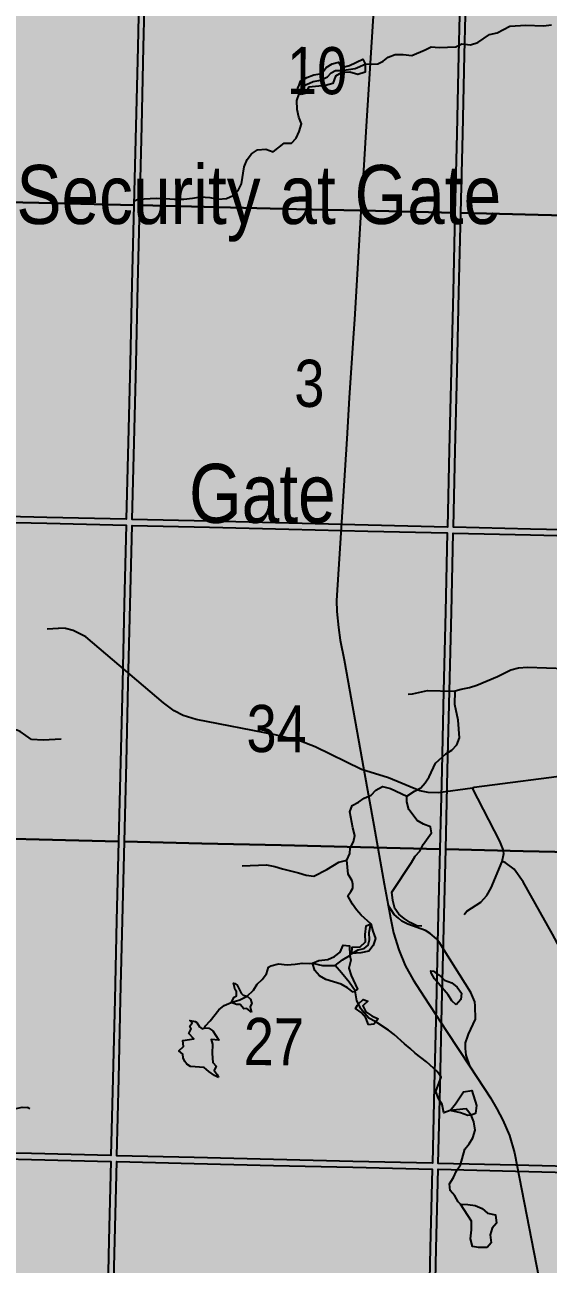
# Model space of a CAD drawing. Extents: x 406396 to 410344, y 6062839 to 6066265.
# Drawn here: x 409196.6 to 409285.2, y 6063803.4 to 6064013.3 of the extents above; entities that cross this region are included whole.
import ezdxf

# ---------------------------------------------------------------- set-up
doc = ezdxf.new("R2010")
doc.units = 0
doc.header["$LTSCALE"] = 5
doc.linetypes.add('DASHED2', pattern=[9.525, 6.35, -3.175])
for name, color, linetype in [('39', 28, 'Continuous'), ('P-PROPOSED', 10, 'Continuous'), ('Quarters', 8, 'Continuous'), ('RoadSeg', 57, 'DASHED2'), ('ROUTE-MAP-HWY', 2, 'Continuous'), ('T-WATER', 160, 'Continuous')]:
    doc.layers.add(name, color=color, linetype=linetype)
doc.layers.add('ROUTE-MAP-BACKGROUND-H', color=7, linetype='Continuous', true_color=0xf0ebff)
doc.styles.add('120', font='ARIALN.TTF', dxfattribs={"height": 13})
doc.styles.add('80', font='ARIALN.TTF', dxfattribs={"height": 10})
doc.linetypes.add('TRACKS', pattern='A,3.81,[130,ltypeshp1.shx,S=6.35,R=0,X=0,Y=0],3.81', length=7.62)

# ---------------------------------------------------------------- blocks, each defined once
blk = doc.blocks.new('*U427')
at = {"color": 1, "flags": 128}
blk.add_lwpolyline([(-517.6, -51.81, 0, 7.5, 0), (0, 0, 0, 0, 0)], format="xyseb", dxfattribs=at)
at = {"color": 1, "style": '80'}
blk.add_attdef('ENTER_TEXT_001', (-26.85, -4.92), '', height=10, dxfattribs=at)
blk = doc.blocks.new('*U429')
h = blk.add_hatch(color=255)
edge = h.paths.add_edge_path()
edge.add_line((-11.5, -11.5), (11.5, -11.5))
edge.add_arc((11.5, -5.5), 6, 270, 360)
edge.add_line((17.5, -5.5), (17.5, 4))
edge.add_arc((11.5, 4), 6, 0, 90)
edge.add_line((11.5, 10), (-11.5, 10))
edge.add_arc((-11.5, 4), 6, 90, 180)
edge.add_line((-17.5, 4), (-17.5, -5.5))
edge.add_arc((-11.5, -5.5), 6, 180, 270)
at = {"color": 1, "flags": 128}
blk.add_lwpolyline([(-11.5, -11.5, 3, 3, 0), (11.5, -11.5, 3, 3, 0.414214), (17.5, -5.5, 3, 3, 0), (17.5, 4, 3, 0, 0.414214), (11.5, 10, 0, 0, 0), (-11.5, 10, 0, 0, 0.414214), (-17.5, 4, 0, 0, 0), (-17.5, -5.5, 0, 3, 0.414214)], format="xyseb", close=True, dxfattribs=at)
for points in [[(-35.62, -21.81, 0, 7.5, 0), (0, 0, 0, 0, 0)], [(-9.49, -3.32, 0, 7.5, 0), (0, 0, 0, 0, 0)]]:
    blk.add_lwpolyline(points, format="xyseb", dxfattribs=at)
at = {"color": 1, "style": '80'}
blk.add_attdef('ENTER_TEXT_001', (-26.85, -4.92), '', height=10, dxfattribs=at)
blk = doc.blocks.new('*U441')
h = blk.add_hatch(color=255)
edge = h.paths.add_edge_path()
edge.add_line((-39, -11.5), (39, -11.5))
edge.add_arc((39, -5.5), 6, 270, 360)
edge.add_line((45, -5.5), (45, 4))
edge.add_arc((39, 4), 6, 0, 90)
edge.add_line((39, 10), (-39, 10))
edge.add_arc((-39, 4), 6, 90, 180)
edge.add_line((-45, 4), (-45, -5.5))
edge.add_arc((-39, -5.5), 6, 180, 270)
at = {"color": 1, "flags": 128}
blk.add_lwpolyline([(-39, -11.5, 3, 3, 0), (39, -11.5, 3, 3, 0.414214), (45, -5.5, 3, 3, 0), (45, 4, 3, 0, 0.414214), (39, 10, 0, 0, 0), (-39, 10, 0, 0, 0.414214), (-45, 4, 0, 0, 0), (-45, -5.5, 0, 3, 0.414214)], format="xyseb", close=True, dxfattribs=at)
for points in [[(-39.79, -69.95, 0, 7.5, 0), (0, 0, 0, 0, 0)], [(-9.49, -3.32, 0, 7.5, 0), (0, 0, 0, 0, 0)]]:
    blk.add_lwpolyline(points, format="xyseb", dxfattribs=at)
at = {"color": 1, "style": '80'}
blk.add_attdef('ENTER_TEXT_001', (-26.85, -4.92), '', height=10, dxfattribs=at)

msp = doc.modelspace()

# ---------------------------------------------------------------- hatches: boundary and pattern name
at = {"layer": 'ROUTE-MAP-BACKGROUND-H'}
h = msp.add_hatch(color=256, dxfattribs=at)
h.dxf.hatch_style = 1
h.paths.add_polyline_path([(410258.66, 6063255.58), (410260.58, 6063368.34), (410268.76, 6064233.9), (408843.43, 6064264.01), (408831.79, 6063292.96), (408823.13, 6062965.95), (408855.63, 6062965.09), (408869, 6062964.74), (410253.21, 6062935.45)])

# ---------------------------------------------------------------- linework, layer by layer
at = {"layer": '39', "linetype": 'TRACKS', "ltscale": 0.1, "flags": 128}
for points in [[(409344.69, 6064250.36), (409340.76, 6064243.69), (409339.74, 6064241.75), (409335.34, 6064230.71), (409332.38, 6064223.35), (409332.14, 6064222.73), (409325.42, 6064205.94), (409317.56, 6064186.24), (409313.23, 6064175.41), (409312.2, 6064172.85), (409311.98, 6064172.32), (409310.32, 6064168.13), (409302.48, 6064148.57), (409300.54, 6064143.76), (409293.19, 6064125.33), (409289.98, 6064117.31), (409287.95, 6064112.29), (409270.94, 6064069.75), (409270.36, 6064067.79), (409266.94, 6064056.56), (409263.74, 6064045.91), (409262.25, 6064041.03), (409258.15, 6064027.56), (409256.59, 6064022.41), (409256.24, 6064021.04), (409255.92, 6064018.52), (409255.84, 6064017.97), (409255.76, 6064017.4), (409254.4, 6063996.09), (409253.98, 6063989.47), (409253.67, 6063984.52), (409252.39, 6063963.34), (409252.22, 6063961.03), (409251.54, 6063950.1), (409251.1, 6063943.15), (409249.39, 6063915.77), (409249.41, 6063913.93), (409249.69, 6063911.24), (409250, 6063909.08), (409250.64, 6063905.73), (409253.98, 6063887.14), (409255.69, 6063877.74), (409257.42, 6063867.8), (409258.09, 6063864.19)], [(409272.02, 6063836.82), (409271.32, 6063838.78), (409271.18, 6063839.93), (409271.21, 6063840.87), (409271.57, 6063842), (409271.73, 6063842.36), (409272.87, 6063844.9), (409272.85, 6063847.18), (409272.77, 6063847.86), (409272.11, 6063849.4), (409267.58, 6063856.61), (409266.84, 6063857.77), (409266.3, 6063858.53), (409265.25, 6063859.42), (409264.45, 6063859.9), (409261.45, 6063860.96), (409260.41, 6063861.48), (409259.86, 6063861.98), (409259.15, 6063862.64), (409258.09, 6063864.19), (409258.5, 6063862.08), (409258.99, 6063859.51), (409259.9, 6063856.62), (409261, 6063853.97), (409262.33, 6063851.54), (409264.2, 6063848.68), (409268.07, 6063842.81), (409272.02, 6063836.82), (409275.44, 6063831.57), (409276.51, 6063829.75), (409277.5, 6063827.79), (409278.63, 6063825.18), (409279.49, 6063822.26), (409284.43, 6063797.05), (409284.9, 6063794.76), (409285.73, 6063790.53), (409286.57, 6063786.42), (409287.62, 6063781.18), (409287.78, 6063779.89), (409287.89, 6063777.63), (409287.93, 6063777.06), (409287.74, 6063770.19), (409287.44, 6063751.48), (409287.65, 6063749.32), (409288.01, 6063747.64), (409288.78, 6063745.11), (409289.23, 6063744.04), (409290.07, 6063742.54), (409291.27, 6063740.7), (409292.62, 6063739.16), (409294.13, 6063737.82), (409295.13, 6063736.81), (409297.34, 6063734.96), (409309.1, 6063725.11), (409322.39, 6063713.97), (409329.28, 6063708.22), (409339.78, 6063700.7), (409352.06, 6063691.93), (409357.73, 6063687.88), (409378.57, 6063673.01), (409386.1, 6063667.44), (409391.17, 6063663.84), (409395.22, 6063661.36), (409396.84, 6063660.35), (409402.78, 6063656.58), (409403.49, 6063656.14), (409413.22, 6063650.19), (409417.08, 6063647.83), (409435.1, 6063636.69), (409436.81, 6063635.63), (409458.88, 6063622.22), (409469.4, 6063615.74), (409471.85, 6063614.22), (409480.28, 6063609.03), (409482.82, 6063607.58), (409483.15, 6063607.4), (409486.66, 6063605.87), (409491.82, 6063604.34), (409497.41, 6063603.11), (409501.3, 6063601.89), (409503.56, 6063600.82), (409504.58, 6063600.17), (409506.47, 6063598.66), (409508.18, 6063597.01), (409509.66, 6063595.13), (409510.95, 6063593.02), (409512.55, 6063589.58), (409513.03, 6063588.36), (409515.08, 6063583.72), (409515.68, 6063582.65), (409516.41, 6063581.69), (409520.96, 6063576.13), (409522.79, 6063574.59), (409524.73, 6063573.53), (409524.97, 6063573.4), (409527.55, 6063572.57), (409531.71, 6063571.64), (409532.96, 6063571.23), (409535.08, 6063569.95), (409535.99, 6063569.14), (409536.72, 6063568.17), (409537.32, 6063567.13), (409537.83, 6063565.98), (409538.61, 6063563.45), (409538.83, 6063562), (409539.21, 6063560.71), (409540.1, 6063558.26), (409542.19, 6063553.58), (409543.82, 6063550.19), (409544.58, 6063549.27), (409544.98, 6063548.88), (409545.25, 6063548.62), (409545.43, 6063548.44), (409547.24, 6063546.91), (409551.16, 6063543.98), (409553.76, 6063541.61), (409555.37, 6063539.85), (409556.09, 6063538.86), (409556.67, 6063537.76), (409557.69, 6063535.48), (409558.5, 6063532.93), (409559.11, 6063530.22), (409559.96, 6063526.1), (409560.95, 6063522.04), (409562.32, 6063518.36), (409564, 6063515.03), (409564.47, 6063513.81), (409564.77, 6063512.46), (409565.19, 6063511.22), (409565.47, 6063509.86), (409566.84, 6063506.2), (409568.73, 6063502.94), (409570.29, 6063501.15), (409571.11, 6063500.27), (409572.02, 6063499.51), (409574.35, 6063497.8), (409575.08, 6063497.28), (409579.07, 6063493.95), (409580.38, 6063492.44), (409581.39, 6063490.99), (409582.32, 6063489.31), (409583.1, 6063487.61), (409583.56, 6063486.16), (409584.13, 6063483.93), (409584.36, 6063482.39), (409584.41, 6063481.03), (409584.29, 6063478.12), (409583.9, 6063476.13), (409583.47, 6063474.37), (409582.83, 6063472.79), (409581.84, 6063470.79), (409578.5, 6063464.49), (409577.58, 6063462.48), (409576.92, 6063460.63), (409576.52, 6063458.87), (409576.3, 6063456.96), (409576.32, 6063455.43), (409576.49, 6063453.54), (409576.66, 6063452.63), (409577.29, 6063450.09), (409577.88, 6063448.24), (409578.28, 6063447.27), (409579.69, 6063444.65), (409581.17, 6063442.45), (409582.3, 6063441.26), (409583.47, 6063440.25), (409584.97, 6063439.14), (409587.28, 6063437.87), (409589.01, 6063437.13), (409591.9, 6063436.35), (409597.08, 6063436.05), (409599.85, 6063436.48), (409600.49, 6063436.58), (409602.5, 6063437.16), (409602.76, 6063437.23), (409603.02, 6063437.3), (409606.03, 6063438.17), (409608.84, 6063438.74), (409610.49, 6063438.83), (409615.41, 6063438.84), (409619.06, 6063438.97), (409621.69, 6063439.46), (409629.01, 6063441.93), (409631.64, 6063442.49), (409643.31, 6063443.27), (409645.71, 6063443.19), (409647.19, 6063443.09), (409653.3, 6063442.68), (409659.64, 6063443.22), (409662.48, 6063442.85), (409664.59, 6063442.15), (409665.9, 6063441.43), (409666.46, 6063441.06), (409666.96, 6063440.73), (409668.25, 6063439.55), (409669.32, 6063438.26), (409675.21, 6063431.64), (409676.26, 6063430.74), (409678.61, 6063428.99), (409679.79, 6063428.33), (409692.44, 6063421.82), (409693.66, 6063421.26), (409694.83, 6063420.84), (409695.98, 6063420.6), (409697.12, 6063420.48), (409698.29, 6063420.51), (409702.83, 6063420.92), (409704.14, 6063420.94), (409705.51, 6063420.83), (409706.86, 6063420.49), (409707.94, 6063420.04), (409708.96, 6063419.47), (409709.95, 6063418.79), (409710.97, 6063417.85), (409711.88, 6063416.7), (409714.68, 6063412.19), (409715.89, 6063410.42), (409716.61, 6063409.72), (409718.04, 6063408.55), (409719.39, 6063407.8), (409723.58, 6063405.98), (409728.97, 6063403.69), (409731.46, 6063403.2), (409733.51, 6063403.24), (409735.73, 6063403.91), (409737.83, 6063404.96), (409739.69, 6063405.6), (409741.54, 6063406.45), (409743.38, 6063407.07), (409746.68, 6063407.55), (409748.65, 6063407.62), (409752.07, 6063407.92), (409753.14, 6063408.01), (409757.45, 6063407.95), (409759.35, 6063407.76), (409761.55, 6063407.41), (409761.81, 6063407.37), (409766.84, 6063406.25), (409772.96, 6063403.66), (409774.8, 6063402.57), (409776.18, 6063401.54), (409777.74, 6063399.97), (409778.92, 6063398.54), (409783.91, 6063394.32), (409790.27, 6063389.52), (409792.52, 6063388.3), (409796.84, 6063386.74), (409799.2, 6063386.03), (409802.58, 6063384.04), (409806.13, 6063380.17), (409809.39, 6063376.59), (409812.67, 6063373.5), (409820.51, 6063369.76), (409823.36, 6063368.05), (409825.79, 6063366.82), (409827.92, 6063365.28), (409830.31, 6063362.87), (409834.73, 6063358.21), (409839.01, 6063353.73), (409839.57, 6063353.3), (409840.7, 6063352.43), (409842.98, 6063351.08), (409847.86, 6063348.01), (409850.02, 6063346.24), (409859.19, 6063336.57), (409866.61, 6063328.88), (409869.32, 6063325.95), (409871.06, 6063323.53), (409872.24, 6063321.22), (409873.15, 6063318.49), (409875.49, 6063307.66), (409876.28, 6063303.52), (409876.99, 6063299.9), (409877.29, 6063298.61), (409877.5, 6063297.69), (409878.09, 6063294.03), (409878.09, 6063291.03), (409877.75, 6063288.56), (409874.31, 6063274.14), (409874.01, 6063272.3), (409873.93, 6063269.93), (409874.24, 6063266.76), (409875.67, 6063259.98), (409879.27, 6063242.81), (409881.31, 6063233.17), (409882, 6063229.89), (409883.32, 6063221.09), (409887.74, 6063187.55), (409888.65, 6063181.87), (409890.75, 6063173.22), (409895.34, 6063155.26), (409895.71, 6063154.09), (409896.72, 6063151.72), (409898.03, 6063149.68), (409898.81, 6063148.79), (409900.65, 6063147.23), (409903.37, 6063144.79), (409907.21, 6063141.73), (409908.8, 6063140.02), (409910.81, 6063137.12), (409911.16, 6063136.49), (409915.77, 6063128.32), (409921.41, 6063118.39), (409921.97, 6063117.51), (409924.34, 6063114.59), (409926.86, 6063112.07), (409939.66, 6063099.28), (409940.72, 6063098.29), (409941.51, 6063097.38), (409943, 6063095.46), (409943.51, 6063094.65), (409944.94, 6063092.29), (409947.26, 6063087.94), (409947.93, 6063086.97), (409949.04, 6063084.88), (409949.64, 6063083.71), (409950.86, 6063081.66), (409951.4, 6063080.48), (409952.87, 6063077.79), (409953.16, 6063077.25), (409954.62, 6063073.79), (409954.97, 6063072.52), (409955.42, 6063069.67), (409958.4, 6063056.2), (409959.88, 6063049.52), (409962.65, 6063036.87), (409963.38, 6063034.33), (409964.27, 6063032.03), (409965.36, 6063029.89), (409968.82, 6063024.97), (409980.36, 6063008.81), (409981.27, 6063007.64), (409984.47, 6063004.15), (409992.59, 6062995.54), (409993.54, 6062994.51), (410001.27, 6062986.07), (410002.72, 6062984.56), (410004.08, 6062982.94), (410005.13, 6062981.24), (410006.03, 6062979.26), (410006.57, 6062977.31), (410006.77, 6062975.33), (410006.77, 6062973.33), (410006.27, 6062970.34), (410005.34, 6062967.06), (410004.61, 6062965.02), (410003.54, 6062961.03), (410001.48, 6062954.07), (410001.16, 6062953.06), (410000.78, 6062951.35), (410000.77, 6062947.99), (410001.11, 6062943.61), (410001.31, 6062941.88), (410001.35, 6062941.02)]]:
    msp.add_lwpolyline(points, dxfattribs=at)
at = {"layer": 'P-PROPOSED', "color": 90, "flags": 128}
msp.add_lwpolyline([(409301.45, 6063887.89, 2, 2, 0), (409266.6, 6063883.23, 2, 2, 0), (409264.91, 6063883.27, 2, 2, 0), (409258.18, 6063885.76, 2, 2, 0), (409253.62, 6063887.16, 2, 2, 0), (409245.74, 6063890.99, 2, 2, 0), (409238.98, 6063893.02, 2, 2, 0), (409225.6, 6063895.65, 2, 2, 0), (409221.91, 6063897.11, 2, 2, 0), (409206.93, 6063909.62, 2, 2, 0), (409204.8, 6063910.69, 2, 2, 0), (409203.5, 6063911.02, 2, 2, 0), (409202.31, 6063911.09, 2, 2, 0), (409200.4, 6063910.99, 0, 0, 0)], format="xyseb", dxfattribs=at)
at = {"layer": 'Quarters'}
for points in [[(409215.08, 6063982.72), (409201.66, 6063983.04), (409188.24, 6063983.36), (409174.83, 6063983.69), (409161.75, 6063984), (409162.08, 6063997.38), (409162.4, 6064010.76), (409162.73, 6064024.14), (409163.06, 6064037.52), (409176.13, 6064037.21), (409189.54, 6064036.89), (409202.95, 6064036.56), (409216.36, 6064036.24), (409216.04, 6064022.86), (409215.72, 6064009.48), (409215.4, 6063996.1)], [(409269.4, 6063981.41), (409255.99, 6063981.73), (409242.58, 6063982.06), (409229.16, 6063982.38), (409216.08, 6063982.69), (409216.4, 6063996.07), (409216.72, 6064009.46), (409217.05, 6064022.84), (409217.37, 6064036.22), (409230.44, 6064035.9), (409243.85, 6064035.58), (409257.26, 6064035.26), (409270.67, 6064034.93), (409270.36, 6064021.55), (409270.04, 6064008.17), (409269.72, 6063994.79)], [(409323.73, 6063980.1), (409310.32, 6063980.43), (409296.9, 6063980.75), (409283.49, 6063981.07), (409270.41, 6063981.39), (409270.73, 6063994.77), (409271.04, 6064008.15), (409271.36, 6064021.53), (409271.68, 6064034.91), (409284.75, 6064034.59), (409298.16, 6064034.27), (409311.57, 6064033.95), (409324.98, 6064033.63), (409324.67, 6064020.25), (409324.35, 6064006.86), (409324.04, 6063993.48)], [(409215.08, 6063982.72), (409214.75, 6063969.34), (409214.43, 6063955.96), (409214.11, 6063942.58), (409213.8, 6063929.53), (409200.37, 6063929.85), (409186.95, 6063930.18), (409173.53, 6063930.5), (409160.45, 6063930.81), (409160.77, 6063943.86), (409161.09, 6063957.24), (409161.42, 6063970.62), (409161.75, 6063984), (409174.83, 6063983.69), (409188.24, 6063983.36), (409201.66, 6063983.04)], [(409269.4, 6063981.41), (409269.09, 6063968.03), (409268.77, 6063954.65), (409268.45, 6063941.27), (409268.14, 6063928.22), (409254.72, 6063928.55), (409241.3, 6063928.87), (409227.88, 6063929.19), (409214.8, 6063929.51), (409215.11, 6063942.55), (409215.44, 6063955.93), (409215.76, 6063969.31), (409216.08, 6063982.69), (409229.16, 6063982.38), (409242.58, 6063982.06), (409255.99, 6063981.73)], [(409323.73, 6063980.1), (409323.42, 6063966.72), (409323.11, 6063953.34), (409322.79, 6063939.96), (409322.49, 6063926.91), (409309.07, 6063927.24), (409295.65, 6063927.56), (409282.23, 6063927.88), (409269.15, 6063928.2), (409269.46, 6063941.24), (409269.77, 6063954.63), (409270.09, 6063968.01), (409270.41, 6063981.39), (409283.49, 6063981.07), (409296.9, 6063980.75), (409310.32, 6063980.43)], [(409212.48, 6063875), (409199.06, 6063875.33), (409185.63, 6063875.65), (409172.21, 6063875.97), (409159.11, 6063876.29), (409159.44, 6063889.67), (409159.77, 6063903.05), (409160.1, 6063916.43), (409160.42, 6063929.81), (409173.51, 6063929.5), (409186.93, 6063929.17), (409200.35, 6063928.85), (409213.77, 6063928.53), (409213.45, 6063915.15), (409213.13, 6063901.77), (409212.8, 6063888.39)], [(409266.85, 6063873.7), (409253.43, 6063874.02), (409240, 6063874.34), (409226.58, 6063874.67), (409213.49, 6063874.98), (409213.81, 6063888.36), (409214.13, 6063901.74), (409214.45, 6063915.12), (409214.77, 6063928.5), (409227.86, 6063928.19), (409241.28, 6063927.87), (409254.7, 6063927.54), (409268.12, 6063927.22), (409267.8, 6063913.84), (409267.49, 6063900.46), (409267.17, 6063887.08)], [(409321.22, 6063872.39), (409307.79, 6063872.71), (409294.37, 6063873.04), (409280.95, 6063873.36), (409267.86, 6063873.67), (409268.17, 6063887.05), (409268.49, 6063900.43), (409268.81, 6063913.82), (409269.12, 6063927.2), (409282.21, 6063926.88), (409295.63, 6063926.56), (409309.05, 6063926.24), (409322.47, 6063925.91), (409322.15, 6063912.53), (409321.84, 6063899.15), (409321.53, 6063885.77)], [(409212.48, 6063875), (409212.16, 6063861.62), (409211.84, 6063848.24), (409211.52, 6063834.86), (409211.2, 6063821.82), (409197.77, 6063822.14), (409184.34, 6063822.46), (409170.91, 6063822.79), (409157.81, 6063823.1), (409158.13, 6063836.15), (409158.46, 6063849.53), (409158.79, 6063862.91), (409159.11, 6063876.29), (409172.21, 6063875.97), (409185.63, 6063875.65), (409199.06, 6063875.33)], [(409266.85, 6063873.7), (409266.53, 6063860.32), (409266.22, 6063846.94), (409265.9, 6063833.56), (409265.59, 6063820.51), (409252.16, 6063820.83), (409238.73, 6063821.16), (409225.3, 6063821.48), (409212.21, 6063821.79), (409212.52, 6063834.84), (409212.84, 6063848.22), (409213.16, 6063861.6), (409213.49, 6063874.98), (409226.58, 6063874.67), (409240, 6063874.34), (409253.43, 6063874.02)], [(409321.22, 6063872.39), (409320.9, 6063859.01), (409320.59, 6063845.63), (409320.28, 6063832.25), (409319.98, 6063819.2), (409306.55, 6063819.53), (409293.12, 6063819.85), (409279.69, 6063820.17), (409266.59, 6063820.49), (409266.9, 6063833.53), (409267.22, 6063846.91), (409267.54, 6063860.29), (409267.86, 6063873.67), (409280.95, 6063873.36), (409294.37, 6063873.04), (409307.79, 6063872.71)], [(409209.89, 6063767.29), (409196.45, 6063767.62), (409183.02, 6063767.94), (409169.58, 6063768.26), (409156.48, 6063768.58), (409156.81, 6063781.96), (409157.14, 6063795.34), (409157.46, 6063808.72), (409157.79, 6063822.1), (409170.89, 6063821.78), (409184.32, 6063821.46), (409197.75, 6063821.14), (409211.18, 6063820.81), (409210.86, 6063807.43), (409210.53, 6063794.05), (409210.21, 6063780.67)], [(409264.3, 6063765.99), (409250.86, 6063766.31), (409237.43, 6063766.63), (409223.99, 6063766.95), (409210.89, 6063767.27), (409211.21, 6063780.65), (409211.54, 6063794.03), (409211.86, 6063807.41), (409212.18, 6063820.79), (409225.28, 6063820.48), (409238.71, 6063820.15), (409252.14, 6063819.83), (409265.57, 6063819.51), (409265.25, 6063806.13), (409264.93, 6063792.75), (409264.61, 6063779.37)], [(409318.7, 6063764.68), (409305.27, 6063765), (409291.83, 6063765.32), (409278.4, 6063765.65), (409265.3, 6063765.96), (409265.62, 6063779.34), (409265.94, 6063792.72), (409266.25, 6063806.1), (409266.57, 6063819.48), (409279.66, 6063819.17), (409293.09, 6063818.85), (409306.52, 6063818.52), (409319.95, 6063818.2), (409319.64, 6063804.82), (409319.33, 6063791.44), (409319.01, 6063778.06)]]:
    msp.add_lwpolyline(points, close=True, dxfattribs=at)
at = {"layer": 'RoadSeg'}
for p, q in [((409200.4, 6063910.99), (409202.31, 6063911.09)), ((409197.49, 6063829.74), (409197.05, 6063829.92))]:
    msp.add_line(p, q, dxfattribs=at)
for points in [[(409272.39, 6063884), (409266.6, 6063883.23), (409264.91, 6063883.27), (409263.47, 6063883.56), (409258.18, 6063885.76), (409253.62, 6063887.16), (409245.74, 6063890.99), (409243.27, 6063891.95), (409238.98, 6063893.02), (409225.6, 6063895.65), (409223.41, 6063896.34), (409221.91, 6063897.11), (409220.08, 6063898.47), (409206.93, 6063909.62), (409204.8, 6063910.69), (409203.5, 6063911.02), (409202.31, 6063911.09)], [(409272.39, 6063884), (409272.69, 6063884.16), (409301.45, 6063887.89), (409305.51, 6063888.72), (409306.87, 6063889.29), (409308.57, 6063890.35), (409320.12, 6063900.01)], [(409202.76, 6063892.32), (409199.74, 6063892.15), (409197.75, 6063892.25), (409195.82, 6063893.58), (409195.28, 6063893.82), (409194.45, 6063893.88)], [(409277.39, 6063871.58), (409277.68, 6063872.95), (409277.58, 6063873.65), (409277.02, 6063875.05), (409272.39, 6063884)], [(409271, 6063862.6), (409271.43, 6063863.16), (409273.82, 6063864.73), (409274.82, 6063865.86), (409275.52, 6063867.16), (409277.39, 6063871.58)], [(409293.86, 6063801.9), (409293.33, 6063806.76), (409292.09, 6063815.34), (409291.93, 6063818.27), (409291.56, 6063820.67), (409289.7, 6063827.02), (409289.6, 6063828.05), (409291.63, 6063832.28), (409290.83, 6063835.21), (409290.9, 6063836.04), (409293.53, 6063840.4), (409293.63, 6063841.9), (409293.36, 6063846.42), (409293.09, 6063846.89), (409292.23, 6063847.72), (409291.43, 6063848.99), (409285.9, 6063859.3), (409280.95, 6063868.16), (409279.45, 6063870.29), (409277.92, 6063871.45), (409277.39, 6063871.58)], [(409148.29, 6063800.6), (409172.99, 6063814.38), (409188.76, 6063823.39), (409191.09, 6063824.93), (409192.59, 6063826.99), (409193.52, 6063828.75), (409194.62, 6063829.65), (409196.18, 6063830.02), (409197.05, 6063829.92)]]:
    msp.add_lwpolyline(points, dxfattribs=at)
at = {"layer": 'ROUTE-MAP-HWY', "const_width": 2, "flags": 128}
msp.add_lwpolyline([(409194.82, 6063818.08), (409195.83, 6063822.47), (409196.19, 6063824.01), (409196.51, 6063825.42), (409196.85, 6063826.89), (409197.19, 6063828.33), (409197.49, 6063829.74), (409197.68, 6063830.58), (409199.12, 6063836.9), (409199.2, 6063837.29), (409199.33, 6063837.96), (409199.51, 6063838.79), (409199.63, 6063839.42), (409199.75, 6063840.1), (409199.84, 6063840.64), (409199.97, 6063841.4), (409200.2, 6063842.81), (409200.38, 6063843.87), (409200.5, 6063844.59), (409200.63, 6063845.36), (409200.72, 6063846.02), (409200.81, 6063846.89), (409200.89, 6063847.6), (409201.01, 6063848.75), (409201.12, 6063849.82), (409201.27, 6063851.23), (409201.38, 6063852.24), (409201.42, 6063852.87), (409201.49, 6063853.58), (409202, 6063860.4), (409202.29, 6063864.16), (409202.93, 6063872.38), (409202.97, 6063872.85), (409203, 6063873.4), (409203.05, 6063874.09), (409203.16, 6063876.15), (409203.2, 6063877.36), (409203.24, 6063878.03), (409203.26, 6063879.27), (409203.26, 6063881.15), (409203.26, 6063883.31), (409203.21, 6063885.22), (409203.05, 6063888.4), (409202.93, 6063890.42), (409202.84, 6063891.49), (409202.76, 6063892.32), (409202.66, 6063893.44), (409202.53, 6063894.58), (409202.38, 6063895.77), (409202.23, 6063896.97), (409201.45, 6063902.91), (409200.4, 6063910.99), (409200.31, 6063911.65), (409200.08, 6063913.45), (409198.96, 6063922), (409197.79, 6063931), (409197.19, 6063935.55), (409197.02, 6063936.7), (409196.8, 6063937.84), (409196.54, 6063939.01), (409196.22, 6063940.24), (409195.86, 6063941.36), (409195.42, 6063942.6)], dxfattribs=at)
at = {"layer": 'T-WATER'}
msp.add_line((409251.61, 6063855.69), (409251.97, 6063856.01), dxfattribs=at)
for points in [[(409254.23, 6064006.56), (409256.35, 6064006.64), (409257.25, 6064007.09), (409258.14, 6064007.79), (409259.28, 6064008.24), (409260.67, 6064008.2), (409262.1, 6064008.07), (409264.37, 6064008.99), (409265.41, 6064009.53), (409266.76, 6064009.4), (409269.55, 6064009.55), (409270.57, 6064010.03), (409272.05, 6064009.87), (409273.29, 6064010.24), (409275.24, 6064011.6), (409276.55, 6064011.9), (409278.69, 6064013), (409281.4, 6064013.18), (409284.39, 6064013.08), (409285.76, 6064013.23)], [(409243.06, 6064001.55), (409243.63, 6064002.62), (409244.27, 6064003.17), (409245.41, 6064003.63), (409246.72, 6064003.9), (409247.82, 6064004.45), (409248.46, 6064005.1), (409249.2, 6064005.52), (409250.27, 6064005.52), (409252.53, 6064005.86), (409254.23, 6064006.56)], [(409214.99, 6063983.38), (409215.83, 6063983.73), (409218.83, 6063983.88), (409220.4, 6063983.87), (409221.97, 6063983.73), (409223.54, 6063983.75), (409224.99, 6063983.9), (409226.36, 6063984.15), (409227.92, 6063984.03), (409229.37, 6063983.76), (409230.76, 6063983.84), (409231.89, 6063984.34), (409232.74, 6063985.18), (409233.27, 6063986.35), (409233.77, 6063989.21), (409234.27, 6063990.43), (409235.01, 6063991.39), (409235.98, 6063992.08), (409237.41, 6063992.21), (409238.66, 6063991.76), (409240.52, 6063993.2), (409241.73, 6063993.22), (409242.56, 6063994.07), (409243.04, 6063995.16), (409243.42, 6063996.47), (409243.01, 6063997.6), (409242.71, 6063998.9), (409242.65, 6064000.43), (409243.06, 6064001.55)], [(409269.47, 6063900.48), (409270.48, 6063900.76), (409271.88, 6063901.04), (409273.11, 6063901.44), (409276.64, 6063902.94), (409278.85, 6063904.04), (409280.15, 6063904.39), (409281.67, 6063904.5), (409288.12, 6063904.28)], [(409261.25, 6063882.67), (409262.59, 6063883.52), (409263.67, 6063884.07), (409264.39, 6063884.91), (409265.08, 6063885.91), (409266.11, 6063888.25), (409267.88, 6063889.81), (409268.88, 6063890.47), (409269.71, 6063891.35), (409270.18, 6063892.52), (409269.94, 6063895.54), (409269.39, 6063898.19), (409269.47, 6063900.48)], [(409261.49, 6063899.94), (409262.26, 6063900), (409264.78, 6063900.52), (409269.14, 6063900.43), (409269.47, 6063900.48)], [(409251.11, 6063871.84), (409251.61, 6063872.95), (409251.67, 6063873.84), (409252.24, 6063874.95), (409252.47, 6063876.01), (409252.12, 6063877.3), (409251.61, 6063880.03), (409252.04, 6063881.05), (409253.09, 6063881.63), (409254.03, 6063882.34), (409255.22, 6063882.83), (409256.03, 6063883.69), (409257.13, 6063884.28), (409258.52, 6063883.97), (409261.25, 6063882.67)], [(409263.81, 6063860.64), (409262.99, 6063860.71), (409261.82, 6063861.25), (409260.81, 6063861.92), (409259.92, 6063862.69), (409259.24, 6063863.66), (409258.9, 6063864.98), (409258.72, 6063866.39), (409262.06, 6063871.44), (409262.68, 6063872.49), (409263.46, 6063873.36), (409264.06, 6063874.46), (409265.46, 6063876.44), (409265.28, 6063877.46), (409264.09, 6063877.92), (409263.01, 6063878.51), (409261.62, 6063880.4), (409261.28, 6063881.67), (409261.25, 6063882.67)], [(409233.43, 6063870.85), (409237.53, 6063871.06), (409238.94, 6063870.77), (409240.24, 6063870.35), (409242.95, 6063869.69), (409244.24, 6063869.28), (409245.54, 6063869.13), (409247.76, 6063870.26), (409249.79, 6063871.51), (409251.11, 6063871.84)], [(409255.16, 6063861.07), (409253.54, 6063862.53), (409252.74, 6063863.4), (409252.08, 6063864.4), (409251.29, 6063865.81), (409251.8, 6063866.52), (409252.13, 6063867.1), (409252.13, 6063867.77), (409252.01, 6063868.35), (409251.37, 6063869.48), (409251.11, 6063871.84)], [(409251.97, 6063856.01), (409253.06, 6063856.64), (409254.05, 6063856.86), (409254.73, 6063857.42), (409254.95, 6063858.34), (409254.92, 6063859.58), (409255.16, 6063861.07)], [(409234.24, 6063848.8), (409235.32, 6063849.79), (409235.93, 6063850.85), (409236.8, 6063851.64), (409237.51, 6063852.59), (409237.88, 6063853.72), (409238.25, 6063853.92), (409239.53, 6063854.28), (409241.01, 6063854.09), (409242.38, 6063854.19), (409243.56, 6063854.41), (409244.73, 6063854.33), (409245.32, 6063854.37)], [(409245.32, 6063854.37), (409246.99, 6063854.01), (409249.13, 6063854.01)], [(409249.13, 6063854.01), (409250.4, 6063854.94), (409251.61, 6063855.69)], [(409252.54, 6063849.71), (409251.51, 6063851.16), (409250.24, 6063852.74), (409249.13, 6063854.01)], [(409227.05, 6063843.41), (409227.19, 6063843.75), (409227.98, 6063844.62), (409229.44, 6063846.46), (409230.35, 6063847.23), (409231.54, 6063847.73)], [(409231.54, 6063847.73), (409233.02, 6063848.15), (409234.24, 6063848.8)], [(409253.1, 6063847.5), (409252.81, 6063848.03), (409252.54, 6063849.71)], [(409256.02, 6063844.45), (409254.85, 6063845.09), (409253.48, 6063846.64), (409253.1, 6063847.5)], [(409268.63, 6063829.43), (409267.54, 6063829.05), (409267.27, 6063830.43), (409266.64, 6063831.46), (409266.18, 6063832.65), (409267.08, 6063835.07), (409266.38, 6063836.04), (409264.63, 6063837.67), (409262.69, 6063839.13), (409261.85, 6063839.96), (409260.89, 6063840.7), (409259.14, 6063842.31), (409258.19, 6063843.04), (409256.02, 6063844.45)], [(409272.16, 6063828.65), (409271.3, 6063829.7), (409268.63, 6063829.43)], [(409270.36, 6063813.56), (409269.97, 6063813.95), (409269.38, 6063815.01), (409268.61, 6063815.91), (409268.5, 6063817.05), (409269.15, 6063818.1), (409269.68, 6063819.21), (409270.33, 6063820.23), (409271.07, 6063822.89), (409271.82, 6063823.8), (409272.47, 6063824.8), (409272.82, 6063826.13), (409272.61, 6063827.54), (409272.16, 6063828.65)]]:
    msp.add_lwpolyline(points, dxfattribs=at)
for points in [[(409243.4, 6064001.47), (409243.06, 6064001.55), (409243.01, 6064001.76), (409242.82, 6064002.5), (409243.04, 6064003.04), (409243.3, 6064003.69), (409244.35, 6064004.32), (409245.52, 6064004.78), (409246.9, 6064005.02), (409247.6, 6064006.02), (409248.63, 6064006.64), (409249.72, 6064006.94), (409250.25, 6064006.05), (409251.58, 6064006.34), (409253.8, 6064007.41), (409254.1, 6064006.89), (409254.23, 6064006.56), (409254.2, 6064005.23), (409252.97, 6064004.85), (409251.65, 6064005.25), (409250.26, 6064005.2), (409249.22, 6064004.58), (409248.76, 6064003.33), (409247.49, 6064002.98), (409244.71, 6064002.67), (409244.08, 6064001.61), (409243.4, 6064001.47)], [(409251.97, 6063856.01), (409252.01, 6063857.08), (409253.39, 6063857.16), (409254.26, 6063857.98), (409254.24, 6063859.25), (409254.38, 6063860.68), (409255.16, 6063861.07), (409255.54, 6063859.79), (409255.98, 6063858.58), (409255.58, 6063857.37), (409254.83, 6063856.44), (409253.5, 6063856.13), (409251.97, 6063856.01)], [(409252.21, 6063849.47), (409251.24, 6063850.18), (409250.18, 6063850.83), (409247.55, 6063851.61), (409246.5, 6063852.25), (409245.73, 6063853.17), (409245.32, 6063854.37), (409246.4, 6063854.81), (409247.88, 6063855.01), (409249.05, 6063855.5), (409249.99, 6063856.22), (409250.48, 6063857.43), (409251.57, 6063857.33), (409251.61, 6063855.69), (409251.78, 6063854.89), (409251.46, 6063853.53), (409251.88, 6063852.29), (409252.91, 6063849.99), (409252.54, 6063849.71), (409252.21, 6063849.47)], [(409269.63, 6063847.32), (409268.89, 6063847.99), (409268.27, 6063849.03), (409267.26, 6063850.19), (409266.29, 6063851.32), (409265.94, 6063851.72), (409265.37, 6063852.74), (409265.33, 6063853.07), (409265.79, 6063853.03), (409266.32, 6063852.66), (409266.78, 6063852.33), (409267.3, 6063851.85), (409267.66, 6063851.53), (409268.87, 6063851.05), (409269.8, 6063850.3), (409270.5, 6063849.33), (409270.42, 6063848.21), (409269.63, 6063847.32)], [(409234.97, 6063846.1), (409234.19, 6063846.69), (409233.67, 6063846.68), (409233.08, 6063847.36), (409232.46, 6063847.37), (409231.54, 6063847.73), (409231.58, 6063847.79), (409232.04, 6063848.6), (409232.42, 6063848.84), (409232.43, 6063849.6), (409232.22, 6063849.89), (409231.93, 6063850.98), (409232.16, 6063850.92), (409232.56, 6063850.64), (409233.22, 6063849.31), (409233.58, 6063848.98), (409234.24, 6063848.8), (409234.79, 6063848.3), (409234.99, 6063847.71), (409235.02, 6063847.62), (409234.77, 6063847), (409234.97, 6063846.1)], [(409254.79, 6063843.94), (409254.32, 6063845.14), (409253.53, 6063846.02), (409252.56, 6063846.72), (409252.95, 6063847.28), (409253.1, 6063847.5), (409253.9, 6063848.25), (409254.7, 6063847.97), (409253.92, 6063847.25), (409253.83, 6063847.17), (409254.32, 6063846.14), (409255.35, 6063845.48), (409256.44, 6063844.97), (409256.02, 6063844.45), (409255.69, 6063844.05), (409254.79, 6063843.94)], [(409229.39, 6063835.05), (409228.75, 6063835.36), (409227.74, 6063836.03), (409226.97, 6063836.71), (409224.64, 6063836.89), (409224.02, 6063837.29), (409223.71, 6063837.73), (409223.42, 6063838.38), (409223.34, 6063838.99), (409222.68, 6063839.54), (409223.5, 6063840.29), (409223.38, 6063841.28), (409225.25, 6063841.59), (409224.37, 6063842.49), (409224.78, 6063843.29), (409224.55, 6063843.71), (409224.96, 6063844.28), (409224.55, 6063844.69), (409225.44, 6063844.52), (409225.75, 6063844.36), (409226.21, 6063843.62), (409226.64, 6063843.29), (409227.05, 6063843.41), (409227.79, 6063843.37), (409228.43, 6063842.91), (409229.47, 6063841.33), (409228.16, 6063841.44), (409228.4, 6063840.68), (409228.3, 6063839.09), (409228.43, 6063837.57), (409228.99, 6063836.95), (409228.69, 6063836.19), (409229.16, 6063835.55), (409229.39, 6063835.05)], [(409271.6, 6063828.61), (409270.33, 6063829.05), (409268.63, 6063829.43), (409269.52, 6063830.57), (409270.87, 6063832.6), (409272.29, 6063832.82), (409273.09, 6063830.29), (409272.87, 6063828.93), (409272.16, 6063828.65), (409271.6, 6063828.61)], [(409274.85, 6063806.23), (409273.41, 6063806.27), (409272.39, 6063806.43), (409272.03, 6063807.72), (409272.22, 6063809.25), (409272.2, 6063810.69), (409270.36, 6063813.56), (409271.57, 6063813.53), (409272.83, 6063813.34), (409274.03, 6063812.85), (409274.94, 6063812.08), (409276.3, 6063811.75), (409276.43, 6063810.39), (409275.73, 6063809.5), (409275.35, 6063808.39), (409275.52, 6063807.04), (409274.85, 6063806.23)]]:
    msp.add_lwpolyline(points, close=True, dxfattribs=at)

# ---------------------------------------------------------------- block references
ref = msp.add_blockref('*U441', (409236.24, 6063983.15), dxfattribs=dict(xscale=0.9987944844461462, yscale=0.9987944844461462, zscale=0.9987944844461462))
ref.add_attrib('ENTER_TEXT_001', 'Security at Gate', (409195.2, 6063979.53), dxfattribs={"color": 1, "height": 9.9879, "style": '80'})
at = {"xscale": 0.9987944844461462, "yscale": 0.9987944844461462, "zscale": 0.9987944844461462}
msp.add_blockref('*U427', (409717.91, 6063964.28), dxfattribs=at)
ref = msp.add_blockref('*U429', (409236.89, 6063933.93), dxfattribs=dict(xscale=0.9987944844461462, yscale=0.9987944844461462, zscale=0.9987944844461462))
ref.add_attrib('ENTER_TEXT_001', 'Gate', (409224.41, 6063928.93), dxfattribs={"color": 1, "height": 9.988, "style": '80'})

# ---------------------------------------------------------------- texts
at = {"layer": 'RoadSeg', "style": '120'}
for s, height, p in [('10', 7.978, (409240.96, 6064001.57)), ('3', 7.98, (409242.21, 6063948.59)), ('34', 7.978, (409234.12, 6063890.15)), ('27', 7.978, (409233.64, 6063837.15))]:
    msp.add_text(s, height=height, rotation=359.4504, dxfattribs=at).set_placement(p)

doc.saveas('drawing.dxf')
